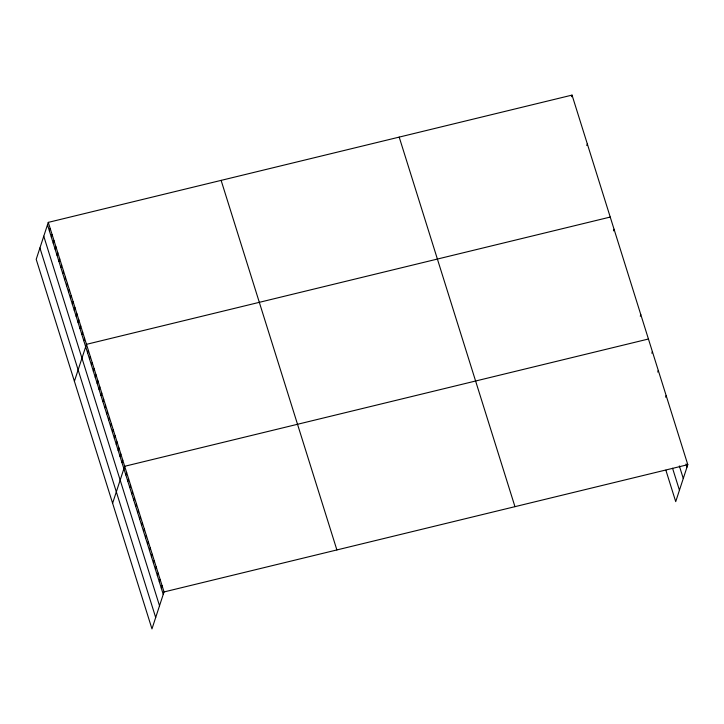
<?xml version="1.0" encoding="UTF-8"?>
<svg xmlns="http://www.w3.org/2000/svg" width="724" height="724" viewBox="0 0 724 724"><rect width="100%" height="100%" fill="white"/><g stroke="black" fill="none" stroke-linecap="round" stroke-linejoin="round"><path stroke-width="1.09" d="M48.282 222.377L36.2 259.337L151.968 628.894L164.04 591.942L48.282 222.377L572.032 95.106L687.8 464.663L675.718 501.623L665.881 470.211M49.395 230.911L50.191 228.476M51.304 237.001L52.101 234.567M53.214 243.101L54.01 240.667M55.124 249.201L55.92 246.766M57.033 255.301L57.83 252.866M58.943 261.4L59.739 258.966M60.852 267.491L61.649 265.056M62.762 273.591L63.558 271.156M64.671 279.69L65.468 277.256M66.59 285.79L67.377 283.356M68.499 291.89L69.287 289.455M70.409 297.98L71.205 295.546M72.319 304.08L73.115 301.646M74.228 310.18L75.025 307.745M76.138 316.279L76.934 313.845M78.047 322.37L78.844 319.936M79.957 328.47L80.753 326.035M81.866 334.569L82.663 332.135M83.776 340.669L84.572 338.235M74.4 381.286L86.482 344.334L610.241 217.055M87.595 352.859L88.391 350.425M89.505 358.959L90.301 356.525M91.414 365.059L92.21 362.624M93.324 371.159L94.12 368.724M95.233 377.258L96.03 374.824M97.152 383.349L97.939 380.914M99.061 389.449L99.849 387.014M100.971 395.548L101.767 393.114M102.88 401.648L103.677 399.214M104.79 407.748L105.586 405.313M106.7 413.838L107.496 411.404M108.609 419.938L109.405 417.504M110.519 426.038L111.315 423.603M112.428 432.137L113.225 429.703M114.338 438.228L115.134 435.794M116.247 444.328L117.044 441.893M118.157 450.428L118.953 447.993M120.066 456.527L120.863 454.093M121.976 462.627L122.772 460.192M112.609 503.243L124.682 466.283L648.442 339.013M125.858 475.007L126.655 472.573M127.822 481.288L128.619 478.854M129.795 487.569L130.592 485.134M131.759 493.849L132.555 491.415M133.732 500.13L134.528 497.696M135.696 506.42L136.492 503.985M137.669 512.701L138.465 510.266M139.632 518.981L140.429 516.547M141.605 525.262L142.393 522.828M143.569 531.543L144.366 529.108M145.533 537.832L146.329 535.398M147.506 544.113L148.302 541.679M149.47 550.394L150.266 547.959M151.443 556.675L152.239 554.24M153.407 562.955L154.203 560.521M155.379 569.245L156.176 566.811M157.343 575.526L158.14 573.091M159.316 581.806L160.113 579.372M161.28 588.087L162.076 585.653M571.508 96.726L572.032 95.106M586.784 145.506L587.318 143.886M613.527 230.875L614.061 229.255M640.269 316.243L640.803 314.623M651.844 353.203L652.378 351.583M657.754 372.055L658.279 370.426M665.618 397.177L666.152 395.557M164.04 591.942L687.8 464.663M686.017 463.957L687.004 467.098M679.347 465.93L683.284 478.492M672.56 468.247L679.447 490.229M399.196 137.108L514.963 506.664M221.119 180.376L336.886 549.941M47.485 224.811L163.253 594.377M43.757 236.205L159.524 605.762M39.92 247.943L155.687 617.5"/></g></svg>
